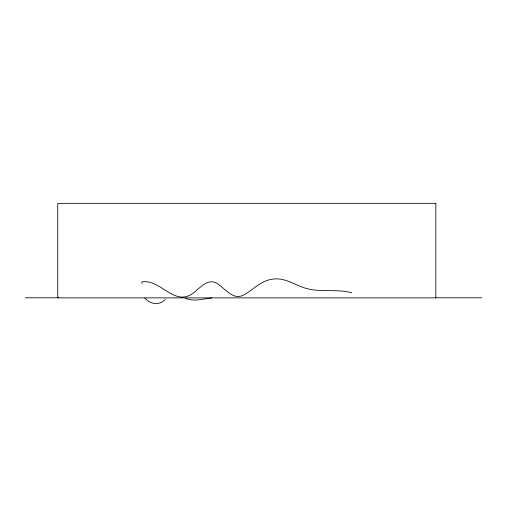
<?xml version="1.0" encoding="UTF-8"?>
<svg xmlns="http://www.w3.org/2000/svg" width="507" height="507" viewBox="0 0 507 507"><rect width="100%" height="100%" fill="white"/><g stroke="black" fill="none" stroke-linecap="round" stroke-linejoin="round"><path stroke-width="0.76" d="M165.295 299.276C159.534 306.025 150.135 304.175 144.863 298.122M211.85 297.97C203.193 298.794 194.01 301.944 185.594 298.312M25.35 297.78L58.438 297.78M435.919 297.78L481.65 297.78M351.801 292.805C336.54 288.54 320.259 292.856 305.081 288.077C297.191 285.599 290.036 281.043 281.879 279.382A27.86 27.86 0 0 0 271.689 279.306C260.744 280.935 253.221 289.712 243.968 294.827C233.448 300.898 225.488 288.908 217.687 283.838C207.54 276.835 199.118 289.459 191.412 294.377C173.4 305.398 159.971 278.837 141.909 281.898L141.909 283.47M435.83 203.326L57.754 203.326L57.754 297.869L435.83 297.869L435.83 203.326"/></g></svg>
